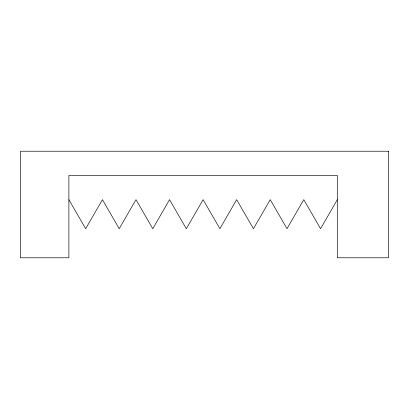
<?xml version="1.0" encoding="UTF-8"?>
<svg xmlns="http://www.w3.org/2000/svg" width="409" height="409" viewBox="0 0 409 409"><rect width="100%" height="100%" fill="white"/><g stroke="black" fill="none" stroke-linecap="round" stroke-linejoin="round"><path stroke-width="0.61" d="M337.333 199.658L320.554 228.718L303.78 199.658L287 228.718L270.221 199.658L253.442 228.718L236.663 199.658L219.889 228.718L203.109 199.658L186.33 228.718L169.551 199.658L152.777 228.718L135.998 199.658L119.218 228.718L102.439 199.658L85.66 228.718L68.886 199.658M388.55 151.223L20.45 151.223L20.45 257.777L68.886 257.777L68.886 175.441L337.333 175.441L337.333 257.777L388.55 257.777L388.55 151.223"/></g></svg>
